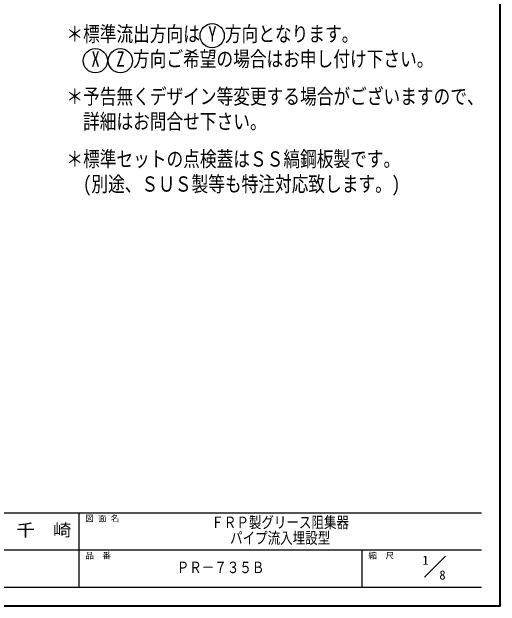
# Model space of a CAD drawing. Units: millimetres at full size, sheet at 1:8; details may follow other scales. Extents: x -1694 to 1546, y -1125 to 1123.
# Drawn here: x 610 to 1546, y -1125 to 15 of the extents above; entities that cross this region are included whole.
import ezdxf
from ezdxf.enums import TextEntityAlignment as Align

# ---------------------------------------------------------------- set-up
doc = ezdxf.new("R2010")
doc.units = ezdxf.units.MM
doc.header["$LTSCALE"] = 8
doc.layers.add('0-0_ﾚｲﾔ1', color=4, linetype='Continuous', lineweight=9)
doc.styles.add('ＭＳ ゴシック', font='')
doc.styles.get('ＭＳ ゴシック').set_extended_font_data('MS Gothic')

msp = doc.modelspace()

# ---------------------------------------------------------------- linework, layer by layer
at = {"layer": '0-0_ﾚｲﾔ1', "color": 1, "lineweight": 40}
for q in [(1545.854, 1123.17), (-1694.146, -1124.83)]:
    msp.add_line((1545.854, -1124.83), q, dxfattribs=at)
at = {"layer": '0-0_ﾚｲﾔ1', "color": 6, "lineweight": 25}
for p, q in [((-74.146, -945.973), (1509.854, -945.973)), ((738.425, -1088.83), (738.425, -945.973)), ((1509.854, -1017.401), (524.14, -1017.401)), ((1281.282, -1088.83), (1281.282, -1017.401)), ((1509.854, -1088.83), (-74.146, -1088.83))]:
    msp.add_line(p, q, dxfattribs=at)
at = {"layer": '0-0_ﾚｲﾔ1', "color": 7, "lineweight": 18}
msp.add_line((1400.876, -1069.236), (1441.282, -1028.83), dxfattribs=at)
at = {"layer": '0-0_ﾚｲﾔ1', "color": 5, "lineweight": 25}
for centre in [(993.787, -30.496), (769.787, -78.496), (817.787, -78.496)]:
    msp.add_circle(centre, 23.2, dxfattribs=at)

# ---------------------------------------------------------------- texts
at = {"layer": '0-0_ﾚｲﾔ1', "color": 7, "style": 'ＭＳ ゴシック'}
for s, height, width, p in [('＊標準流出方向は Y 方向となります。', 29.33, 0.8, (714.187, -50.496)), (' X  Z 方向ご希望の場合はお申し付け下さい。', 29.33, 0.8, (746.187, -98.496)), ('＊予告無くデザイン等変更する場合がございますので、', 29.33, 0.8, (714.187, -170.496)), ('詳細はお問合せ下さい。', 29.33, 0.8, (746.187, -218.496)), ('＊標準セットの点検蓋はＳＳ縞鋼板製です。', 29.33, 0.8, (714.187, -290.496)), ('(別途、ＳＵＳ製等も特注対応致します。)', 29.33, 0.8, (746.187, -338.496)), ('ＦＲＰ製グリース阻集器', 21.99, 0.8, (992.14, -981.687)), ('千\u3000崎', 23.46, 1.1, (618.425, -997.687)), ('パイプ流入埋設型', 21.99, 0.8, (1028.14, -1011.687)), ('ＰＲ－７３５Ｂ', 21.99, 0.8, (925.854, -1068.115))]:
    msp.add_text(s, height=height, dxfattribs=dict(at, width=width)).set_placement(p, align=Align.BOTTOM_LEFT)
for s, height, p in [('図 面 名', 11.73, (750.425, -965.973)), ('品\u3000番', 11.73, (750.425, -1037.401)), ('縮\u3000尺', 11.73, (1293.282, -1037.401)), ('1', 17.6, (1396.812, -1050.848)), ('8', 17.6, (1429.389, -1079.152))]:
    msp.add_text(s, height=height, dxfattribs=at).set_placement(p, align=Align.BOTTOM_LEFT)

doc.saveas('drawing.dxf')
